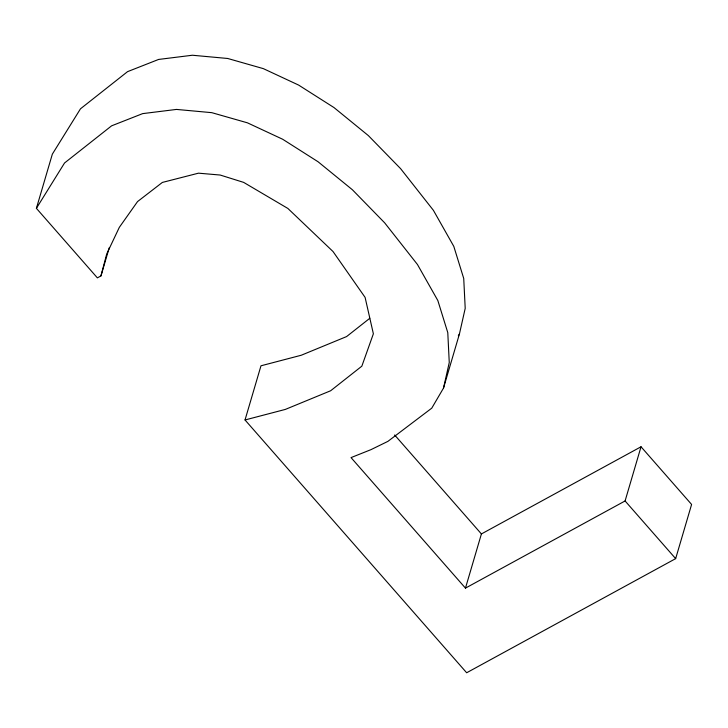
<?xml version="1.0" encoding="UTF-8"?>
<svg xmlns="http://www.w3.org/2000/svg" width="728" height="728" viewBox="0 0 728 728"><rect width="100%" height="100%" fill="white"/><g stroke="black" fill="none" stroke-linecap="round" stroke-linejoin="round"><path stroke-width="1.09" d="M369.769 318.309L346.583 336.582L301.274 355.237L260.979 365.793L245.027 419.965L466.657 672.763L675.657 558.631L691.6 504.449L641.031 446.774L625.088 500.955L465.465 588.124L351.033 457.603L370.934 449.667L387.878 441.386L431.759 408.162L443.498 388.106L449.258 362.535L447.784 332.641L437.837 300.537L417.463 264.51L384.666 222.841L352.407 189.771L318.045 161.743L282.682 139.257L247.42 122.823L211.793 112.667L176.467 109.418L142.652 113.623L111.602 125.826L64.546 162.981L36.4 208.326L97.37 277.869L100.955 275.912L109.246 247.738M443.498 388.106L459.441 333.925L465.21 308.354L463.727 278.46L453.79 246.355L433.406 210.337L400.609 168.659L368.35 135.59L333.988 107.562L298.626 85.085L263.363 68.641L227.737 58.486L192.41 55.237L158.604 59.441L127.546 71.653L80.49 108.8L52.343 154.145L36.4 208.326M100.955 275.912L106.707 254.008L119.31 227.382L137.547 201.583L162.362 182.428L198.498 173.173L220.184 175.038L243.653 182.382L287.869 208.445L333.024 251.533L365.092 297.379L373.373 333.797L361.843 366.166L330.639 390.763L285.331 409.418L245.027 419.965M465.465 588.124L481.408 533.942L641.031 446.774M458.322 335.836L459.441 333.925M625.088 500.955L675.657 558.631M394.649 434.989L481.408 533.942"/></g></svg>
